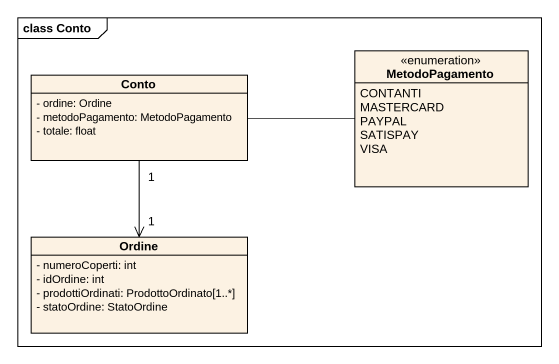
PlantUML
@startuml
mainframe class Conto
hide circle
hide empty members
skinparam classAttributeIconSize 0
class Conto {
  - ordine: Ordine
  - metodoPagamento: MetodoPagamento
  - totale: float
}
enum MetodoPagamento {
  CONTANTI
  MASTERCARD
  PAYPAL
  SATISPAY
  VISA
}
class Ordine {
  - numeroCoperti: int
  - idOrdine: int
  - prodottiOrdinati: ProdottoOrdinato[1..*]
  - statoOrdine: StatoOrdine
}
Conto -right- MetodoPagamento
Conto "1" --> "1" Ordine
@enduml
